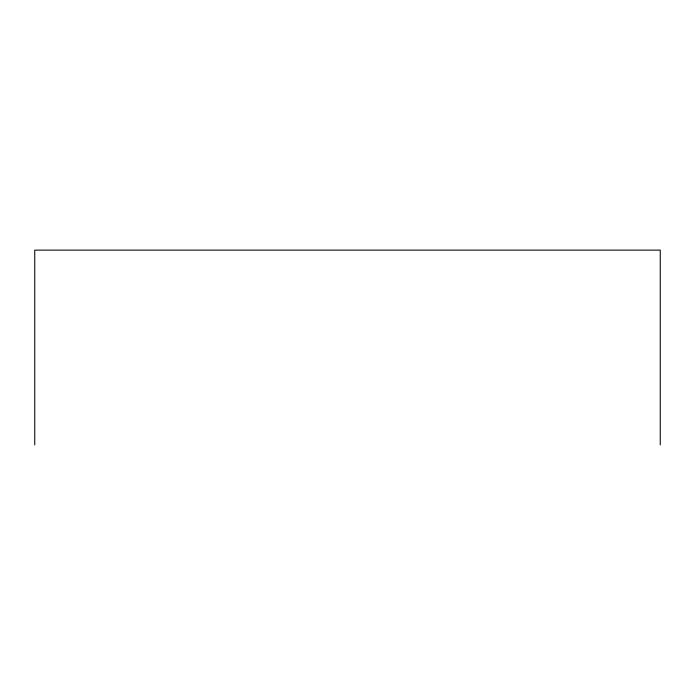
<?xml version="1.0" encoding="UTF-8"?>
<svg xmlns="http://www.w3.org/2000/svg" width="695" height="695" viewBox="0 0 695 695"><rect width="100%" height="100%" fill="white"/><g stroke="black" fill="none" stroke-linecap="round" stroke-linejoin="round"><path stroke-width="1.04" d="M660.25 444.87L660.25 250.131L34.75 250.131L34.75 444.87"/></g></svg>
